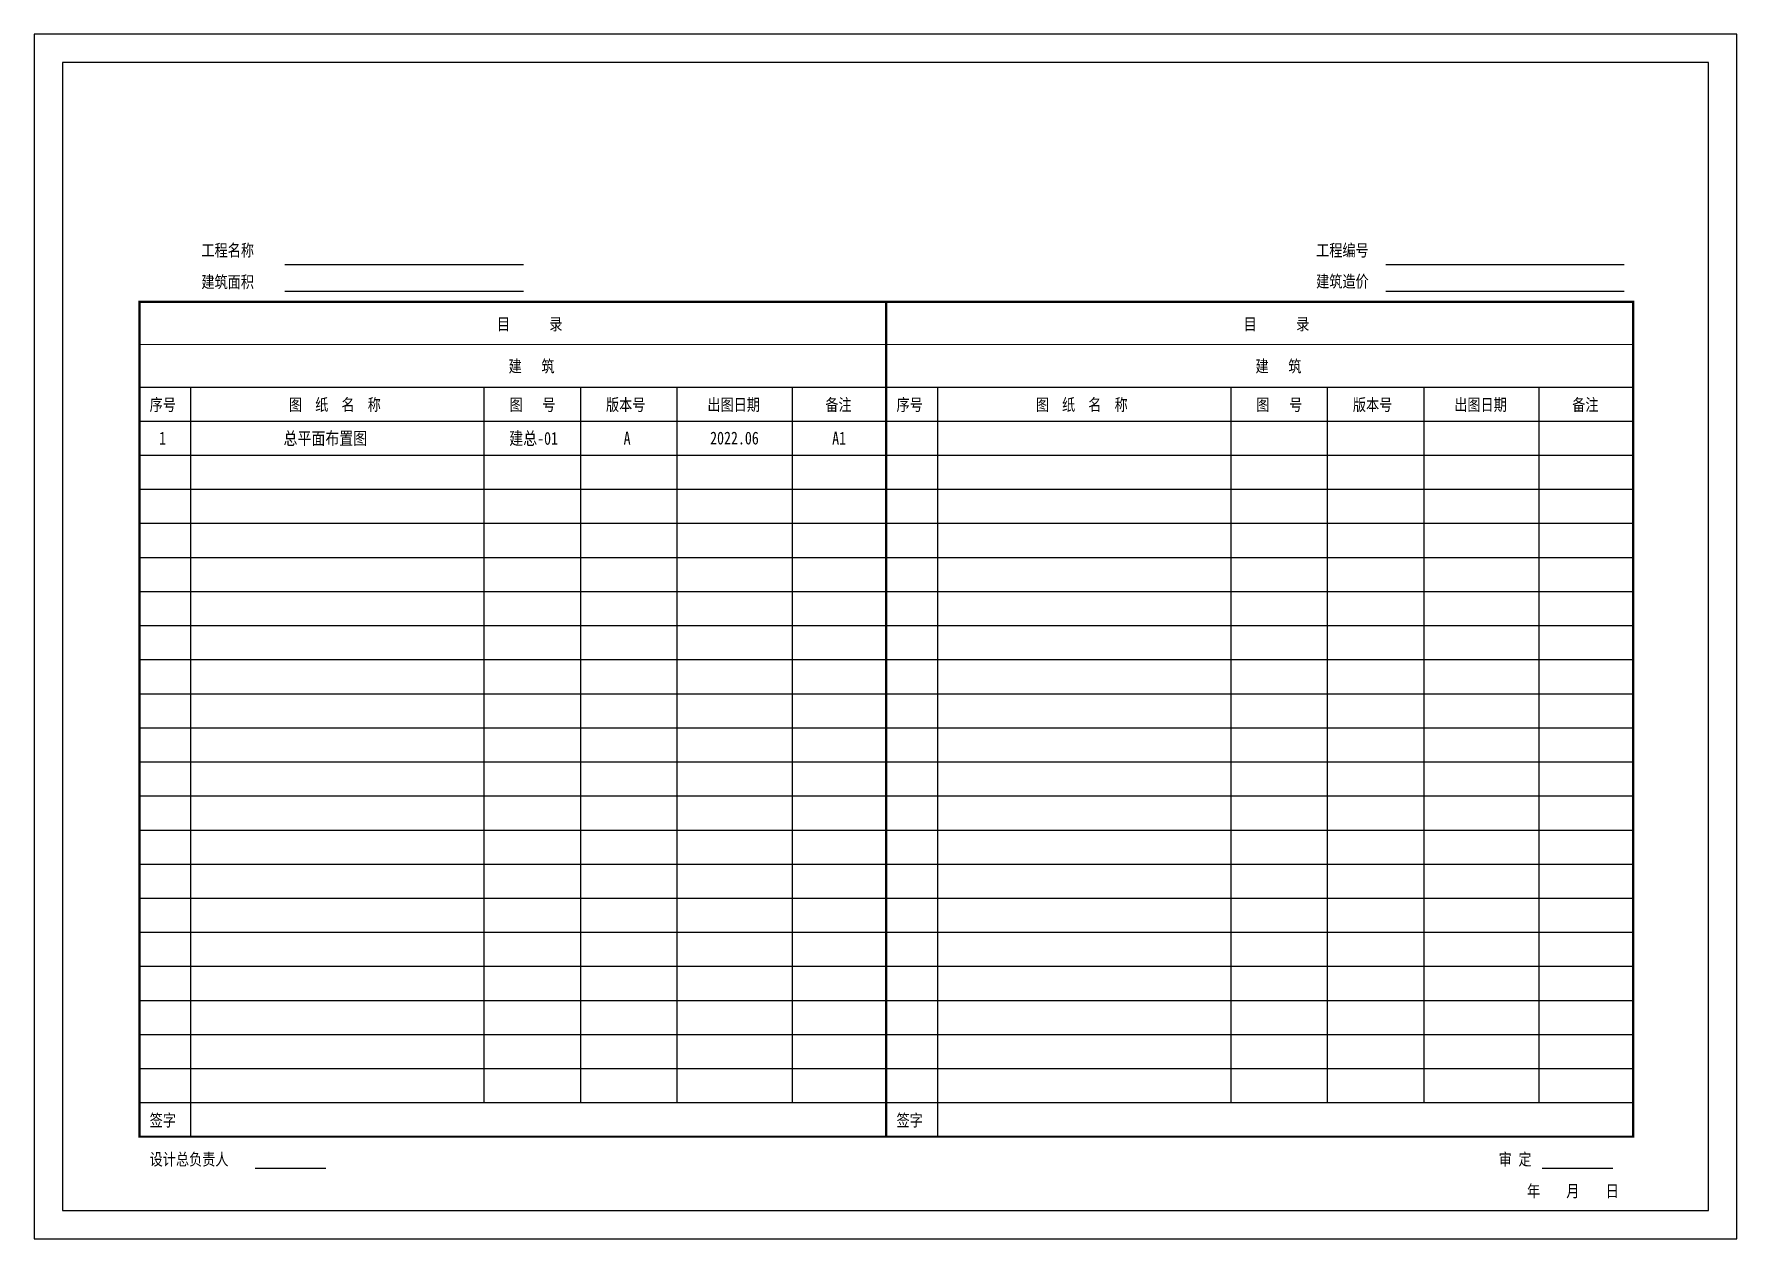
# Model space of a CAD drawing. Extents: x 0 to 841, y 0 to 595.
import ezdxf
from ezdxf.enums import TextEntityAlignment as Align

# ---------------------------------------------------------------- set-up
doc = ezdxf.new("R2010")
doc.units = 0
doc.header["$LTSCALE"] = 1000
doc.header["$MEASUREMENT"] = 0
doc.styles.add('目录', font='', dxfattribs={"width": 0.8})
doc.styles.add('目录_单元格', font='', dxfattribs={"width": 0.8})
doc.styles.get('目录').set_extended_font_data('SimSun')
doc.styles.get('目录_单元格').set_extended_font_data('SimSun')

# ---------------------------------------------------------------- blocks, each defined once
blk = doc.blocks.new('table')
for p, q in [((12386, 48089), (24165, 48089)), ((66759, 48089), (78538, 48089)), ((12386, 46776), (24165, 46776)), ((66759, 46776), (78538, 46776)), ((5201, 42050), (42088, 42050)), ((7724, 42050), (7724, 5046)), ((22214, 42050), (22214, 6728)), ((26980, 42050), (26980, 6728)), ((31746, 42050), (31746, 6728)), ((37434, 42050), (37434, 6728)), ((42088, 42050), (78974, 42050)), ((44611, 42050), (44611, 5046)), ((59101, 42050), (59101, 6728)), ((63866, 42050), (63866, 6728)), ((68632, 42050), (68632, 6728)), ((74320, 42050), (74320, 6728)), ((5201, 40368), (42088, 40368)), ((42088, 40368), (78974, 40368)), ((5201, 38686), (42088, 38686)), ((42088, 38686), (78974, 38686)), ((5201, 37004), (42088, 37004)), ((42088, 37004), (78974, 37004)), ((5201, 35322), (42088, 35322)), ((42088, 35322), (78974, 35322)), ((5201, 33640), (42088, 33640)), ((42088, 33640), (78974, 33640)), ((5201, 31958), (42088, 31958)), ((42088, 31958), (78974, 31958)), ((5201, 30276), (42088, 30276)), ((42088, 30276), (78974, 30276)), ((5201, 28594), (42088, 28594)), ((42088, 28594), (78974, 28594)), ((5201, 26912), (42088, 26912)), ((42088, 26912), (78974, 26912)), ((5201, 25230), (42088, 25230)), ((42088, 25230), (78974, 25230)), ((5201, 23548), (42088, 23548)), ((42088, 23548), (78974, 23548)), ((5201, 21866), (42088, 21866)), ((42088, 21866), (78974, 21866)), ((5201, 20184), (42088, 20184)), ((42088, 20184), (78974, 20184)), ((5201, 18502), (42088, 18502)), ((42088, 18502), (78974, 18502)), ((5201, 16820), (42088, 16820)), ((42088, 16820), (78974, 16820)), ((5201, 15138), (42088, 15138)), ((42088, 15138), (78974, 15138)), ((5201, 13456), (42088, 13456)), ((42088, 13456), (78974, 13456)), ((5201, 11774), (42088, 11774)), ((42088, 11774), (78974, 11774)), ((5201, 10092), (42088, 10092)), ((42088, 10092), (78974, 10092)), ((5201, 8410), (42088, 8410)), ((42088, 8410), (78974, 8410)), ((5201, 6728), (42088, 6728)), ((42088, 6728), (78974, 6728)), ((10917, 3491), (14406, 3491)), ((74488, 3491), (77978, 3491))]:
    blk.add_line(p, q)
blk.add_lwpolyline([(0, 59471), (0, 0), (84100, 0), (84100, 59471), (0, 59471)])
blk.add_lwpolyline([(1402, 58069), (1402, 1402), (82698, 1402), (82698, 58069)], close=True)
at = {"const_width": 112}
for points in [[(5201, 46255), (5201, 5046), (42088, 5046), (42088, 46255)], [(42088, 46255), (42088, 5046), (78974, 5046), (78974, 46255)]]:
    blk.add_lwpolyline(points, close=True, dxfattribs=at)
at = {"const_width": 56.1}
for points in [[(5201, 44152), (42088, 44152)], [(42088, 44152), (78974, 44152)]]:
    blk.add_lwpolyline(points, dxfattribs=at)
at = {"style": '目录', "width": 0.8}
for s, height, p in [('工程名称', 594.6, (8266, 48502)), ('工程编号', 594.6, (63318, 48502)), ('建筑面积', 594.6, (8266, 46941)), ('建筑造价', 594.6, (63318, 46968)), ('目      录', 594.6, (22857, 44860)), ('目      录', 594.6, (59743, 44860)), ('建   筑', 594.6, (23437, 42779)), ('建   筑', 594.6, (60324, 42779)), ('序号', 594.6, (5709, 40880)), ('图  纸  名  称', 594.6, (12588, 40880)), ('图   号', 594.6, (23480, 40880)), ('版本号', 594.6, (28245, 40880)), ('出图日期', 594.6, (33254, 40880)), ('备注', 594.6, (39080, 40880)), ('序号', 594.6, (42596, 40880)), ('图  纸  名  称', 594.6, (49474, 40880)), ('图   号', 594.6, (60366, 40880)), ('版本号', 594.6, (65132, 40880)), ('出图日期', 594.6, (70140, 40880)), ('备注', 594.6, (75967, 40880)), ('签字', 594.6, (5709, 5558)), ('签字', 594.6, (42596, 5558)), ('设计总负责人', 594.6, (5709, 3631)), ('审 定', 594.6, (72336, 3631)), ('年    月    日', 594.65, (73730, 2065))]:
    blk.add_text(s, height=height, dxfattribs=at).set_placement(p)
for tag, p in [('PROJECT_NAME', (13394, 48502)), ('PROJECT_NO', (67831, 48502)), ('AREA', (13394, 46941)), ('COST', (67831, 46968))]:
    blk.add_attdef(tag, p, '', height=600, dxfattribs=at)
for tag, p in [('CHIEF_DESIGNER', (12589, 3562)), ('APPROVE', (76191, 3533)), ('YEAR', (72959, 2015)), ('MONTH', (75096, 2015)), ('DAY', (77108, 2015))]:
    blk.add_attdef(tag, text='', height=600, dxfattribs=at).set_placement(p, align=Align.BOTTOM_CENTER)
blk = doc.blocks.new('cell')
at = {"style": '目录_单元格', "width": 0.8}
for tag, p in [('SN', (11.49, 8.41)), ('NAME', (91.84, 8.41)), ('ID', (194.71, 8.41)), ('VER', (240.87, 8.41)), ('DATE', (293.89, 8.41)), ('NOTE', (345.6, 8.41))]:
    blk.add_attdef(tag, text='', height=6.31, dxfattribs=at).set_placement(p, align=Align.MIDDLE)

msp = doc.modelspace()

# ---------------------------------------------------------------- block references
at = {"xscale": 0.01, "yscale": 0.01, "zscale": 0.01}
msp.add_blockref('table', (0, 0), dxfattribs=at)
msp.add_blockref('cell', (52.01, 386.86)).add_auto_attribs({'NAME': '总平面布置图', 'ID': '建总-01', 'VER': 'A', 'DATE': '2022.06', 'SN': '1', 'NOTE': 'A1'})

doc.saveas('drawing.dxf')
